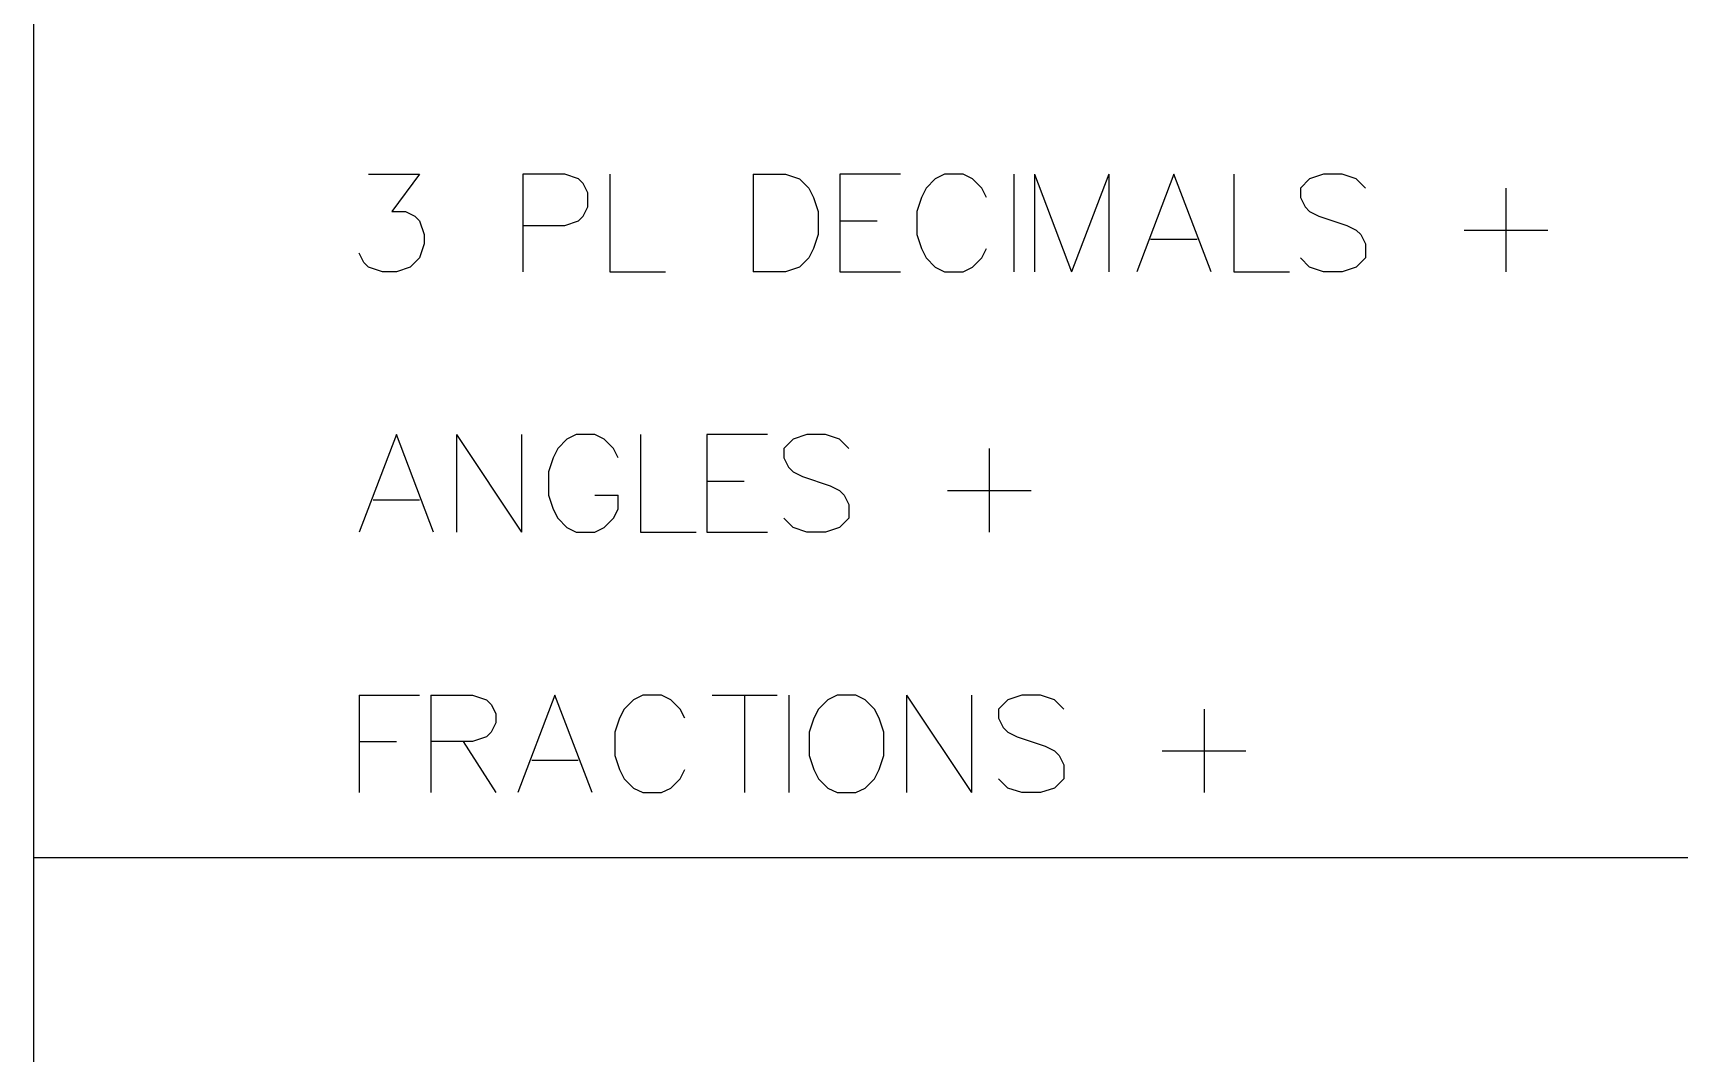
# Model space of a CAD drawing. Header units: millimetres. Extents: x 0 to 559, y 0 to 433.
# Drawn here: x 290.03 to 322.14, y 42.87 to 62.78 of the extents above; entities that cross this region are included whole.
import ezdxf

# ---------------------------------------------------------------- set-up
doc = ezdxf.new("R2010")
doc.units = ezdxf.units.MM
doc.layers.add('KeepOutLayer', color=6, linetype='Continuous')

msp = doc.modelspace()

# ---------------------------------------------------------------- linework, layer by layer
at = {"layer": 'KeepOutLayer'}
for p, q in [((296.574, 60.02), (297.571, 60.02)), ((296.574, 60.02), (297.571, 60.02)), ((297.571, 60.02), (297.027, 59.294)), ((297.571, 60.02), (297.027, 59.294)), ((300.401, 60.02), (299.585, 60.02)), ((299.585, 60.02), (299.585, 58.115)), ((300.401, 60.02), (299.585, 60.02)), ((299.585, 60.02), (299.585, 58.115)), ((300.673, 59.929), (300.401, 60.02)), ((300.673, 59.929), (300.401, 60.02)), ((300.764, 59.838), (300.673, 59.929)), ((300.764, 59.838), (300.673, 59.929)), ((300.855, 59.657), (300.764, 59.838)), ((300.855, 59.657), (300.764, 59.838)), ((301.281, 60.02), (301.281, 58.115)), ((301.281, 60.02), (301.281, 58.115)), ((304.074, 60.02), (304.074, 58.115)), ((304.074, 60.02), (304.709, 60.02)), ((304.074, 60.02), (304.074, 58.115)), ((304.074, 60.02), (304.709, 60.02)), ((304.709, 60.02), (304.981, 59.929)), ((304.709, 60.02), (304.981, 59.929)), ((304.981, 59.929), (305.163, 59.747)), ((304.981, 59.929), (305.163, 59.747)), ((305.163, 59.747), (305.253, 59.566)), ((305.163, 59.747), (305.253, 59.566)), ((306.949, 60.02), (305.77, 60.02)), ((305.77, 60.02), (305.77, 58.115)), ((306.949, 60.02), (305.77, 60.02)), ((305.77, 60.02), (305.77, 58.115)), ((307.448, 59.747), (307.357, 59.566)), ((307.448, 59.747), (307.357, 59.566)), ((307.629, 59.929), (307.448, 59.747)), ((307.629, 59.929), (307.448, 59.747)), ((307.811, 60.02), (307.629, 59.929)), ((307.811, 60.02), (307.629, 59.929)), ((308.174, 60.02), (307.811, 60.02)), ((308.174, 60.02), (307.811, 60.02)), ((308.355, 59.929), (308.174, 60.02)), ((308.355, 59.929), (308.174, 60.02)), ((308.536, 59.747), (308.355, 59.929)), ((308.536, 59.747), (308.355, 59.929)), ((308.627, 59.566), (308.536, 59.747)), ((308.627, 59.566), (308.536, 59.747)), ((309.162, 60.02), (309.162, 58.115)), ((309.162, 60.02), (309.162, 58.115)), ((309.561, 60.02), (309.561, 58.115)), ((309.561, 60.02), (310.287, 58.115)), ((309.561, 60.02), (309.561, 58.115)), ((309.561, 60.02), (310.287, 58.115)), ((311.012, 60.02), (310.287, 58.115)), ((311.012, 60.02), (310.287, 58.115)), ((311.012, 60.02), (311.012, 58.115)), ((311.012, 60.02), (311.012, 58.115)), ((312.282, 60.02), (311.557, 58.115)), ((312.282, 60.02), (311.557, 58.115)), ((313.008, 58.115), (312.282, 60.02)), ((313.008, 58.115), (312.282, 60.02)), ((313.452, 60.02), (313.452, 58.115)), ((313.452, 60.02), (313.452, 58.115)), ((314.93, 59.929), (314.749, 59.747)), ((314.93, 59.929), (314.749, 59.747)), ((314.749, 59.747), (314.749, 59.566)), ((314.749, 59.747), (314.749, 59.566)), ((315.202, 60.02), (314.93, 59.929)), ((315.202, 60.02), (314.93, 59.929)), ((315.565, 60.02), (315.202, 60.02)), ((315.565, 60.02), (315.202, 60.02)), ((315.837, 59.929), (315.565, 60.02)), ((315.837, 59.929), (315.565, 60.02)), ((316.019, 59.747), (315.837, 59.929)), ((316.019, 59.747), (315.837, 59.929)), ((318.758, 59.747), (318.758, 58.115)), ((318.758, 59.747), (318.758, 58.115)), ((300.855, 59.385), (300.855, 59.657)), ((300.855, 59.385), (300.855, 59.657)), ((305.253, 59.566), (305.344, 59.294)), ((305.253, 59.566), (305.344, 59.294)), ((307.357, 59.566), (307.267, 59.294)), ((307.357, 59.566), (307.267, 59.294)), ((314.749, 59.566), (314.84, 59.385)), ((314.749, 59.566), (314.84, 59.385)), ((297.027, 59.294), (297.299, 59.294)), ((297.027, 59.294), (297.299, 59.294)), ((297.299, 59.294), (297.481, 59.203)), ((297.299, 59.294), (297.481, 59.203)), ((297.481, 59.203), (297.571, 59.113)), ((297.481, 59.203), (297.571, 59.113)), ((297.571, 59.113), (297.662, 58.841)), ((297.571, 59.113), (297.662, 58.841)), ((300.401, 59.022), (300.673, 59.113)), ((300.401, 59.022), (300.673, 59.113)), ((300.673, 59.113), (300.764, 59.203)), ((300.673, 59.113), (300.764, 59.203)), ((300.764, 59.203), (300.855, 59.385)), ((300.764, 59.203), (300.855, 59.385)), ((305.344, 59.294), (305.344, 58.841)), ((305.344, 59.294), (305.344, 58.841)), ((305.77, 59.113), (306.496, 59.113)), ((305.77, 59.113), (306.496, 59.113)), ((307.267, 59.294), (307.267, 58.841)), ((307.267, 59.294), (307.267, 58.841)), ((314.84, 59.385), (314.93, 59.294)), ((314.84, 59.385), (314.93, 59.294)), ((314.93, 59.294), (315.112, 59.203)), ((314.93, 59.294), (315.112, 59.203)), ((315.112, 59.203), (315.656, 59.022)), ((315.112, 59.203), (315.656, 59.022)), ((297.662, 58.841), (297.662, 58.659)), ((297.662, 58.841), (297.662, 58.659)), ((299.585, 59.022), (300.401, 59.022)), ((299.585, 59.022), (300.401, 59.022)), ((305.344, 58.841), (305.253, 58.568)), ((305.344, 58.841), (305.253, 58.568)), ((307.267, 58.841), (307.357, 58.568)), ((307.267, 58.841), (307.357, 58.568)), ((315.656, 59.022), (315.837, 58.931)), ((315.656, 59.022), (315.837, 58.931)), ((315.837, 58.931), (315.928, 58.841)), ((315.837, 58.931), (315.928, 58.841)), ((315.928, 58.841), (316.019, 58.659)), ((315.928, 58.841), (316.019, 58.659)), ((317.941, 58.931), (319.574, 58.931)), ((317.941, 58.931), (319.574, 58.931)), ((296.483, 58.296), (296.392, 58.478)), ((296.483, 58.296), (296.392, 58.478)), ((297.662, 58.659), (297.571, 58.387)), ((297.662, 58.659), (297.571, 58.387)), ((305.253, 58.568), (305.163, 58.387)), ((305.253, 58.568), (305.163, 58.387)), ((307.357, 58.568), (307.448, 58.387)), ((307.357, 58.568), (307.448, 58.387)), ((308.536, 58.387), (308.627, 58.568)), ((308.536, 58.387), (308.627, 58.568)), ((311.829, 58.75), (312.736, 58.75)), ((311.829, 58.75), (312.736, 58.75)), ((316.019, 58.659), (316.019, 58.387)), ((316.019, 58.659), (316.019, 58.387)), ((296.574, 58.206), (296.483, 58.296)), ((296.574, 58.206), (296.483, 58.296)), ((296.846, 58.115), (296.574, 58.206)), ((296.846, 58.115), (296.574, 58.206)), ((297.118, 58.115), (296.846, 58.115)), ((297.118, 58.115), (296.846, 58.115)), ((297.39, 58.206), (297.118, 58.115)), ((297.39, 58.206), (297.118, 58.115)), ((297.571, 58.387), (297.39, 58.206)), ((297.571, 58.387), (297.39, 58.206)), ((301.281, 58.115), (302.369, 58.115)), ((301.281, 58.115), (302.369, 58.115)), ((304.709, 58.115), (304.074, 58.115)), ((304.709, 58.115), (304.074, 58.115)), ((304.981, 58.206), (304.709, 58.115)), ((304.981, 58.206), (304.709, 58.115)), ((305.163, 58.387), (304.981, 58.206)), ((305.163, 58.387), (304.981, 58.206)), ((305.77, 58.115), (306.949, 58.115)), ((305.77, 58.115), (306.949, 58.115)), ((307.448, 58.387), (307.629, 58.206)), ((307.448, 58.387), (307.629, 58.206)), ((307.629, 58.206), (307.811, 58.115)), ((307.629, 58.206), (307.811, 58.115)), ((307.811, 58.115), (308.174, 58.115)), ((307.811, 58.115), (308.174, 58.115)), ((308.174, 58.115), (308.355, 58.206)), ((308.174, 58.115), (308.355, 58.206)), ((308.355, 58.206), (308.536, 58.387)), ((308.355, 58.206), (308.536, 58.387)), ((313.452, 58.115), (314.54, 58.115)), ((313.452, 58.115), (314.54, 58.115)), ((314.93, 58.206), (314.749, 58.387)), ((314.93, 58.206), (314.749, 58.387)), ((315.202, 58.115), (314.93, 58.206)), ((315.202, 58.115), (314.93, 58.206)), ((315.565, 58.115), (315.202, 58.115)), ((315.565, 58.115), (315.202, 58.115)), ((315.837, 58.206), (315.565, 58.115)), ((315.837, 58.206), (315.565, 58.115)), ((316.019, 58.387), (315.837, 58.206)), ((316.019, 58.387), (315.837, 58.206)), ((297.118, 54.94), (296.392, 53.035)), ((297.118, 54.94), (296.392, 53.035)), ((297.843, 53.035), (297.118, 54.94)), ((297.843, 53.035), (297.118, 54.94)), ((298.288, 54.94), (298.288, 53.035)), ((298.288, 54.94), (299.558, 53.035)), ((298.288, 54.94), (298.288, 53.035)), ((298.288, 54.94), (299.558, 53.035)), ((299.558, 54.94), (299.558, 53.035)), ((299.558, 54.94), (299.558, 53.035)), ((300.628, 54.94), (300.446, 54.849)), ((300.628, 54.94), (300.446, 54.849)), ((300.991, 54.94), (300.628, 54.94)), ((300.991, 54.94), (300.628, 54.94)), ((301.172, 54.849), (300.991, 54.94)), ((301.172, 54.849), (300.991, 54.94)), ((301.879, 54.94), (301.879, 53.035)), ((301.879, 54.94), (301.879, 53.035)), ((304.355, 54.94), (303.176, 54.94)), ((303.176, 54.94), (303.176, 53.035)), ((304.355, 54.94), (303.176, 54.94)), ((303.176, 54.94), (303.176, 53.035)), ((305.126, 54.94), (304.854, 54.849)), ((305.126, 54.94), (304.854, 54.849)), ((305.489, 54.94), (305.126, 54.94)), ((305.489, 54.94), (305.126, 54.94)), ((305.761, 54.849), (305.489, 54.94)), ((305.761, 54.849), (305.489, 54.94)), ((300.265, 54.667), (300.174, 54.486)), ((300.265, 54.667), (300.174, 54.486)), ((300.446, 54.849), (300.265, 54.667)), ((300.446, 54.849), (300.265, 54.667)), ((301.353, 54.667), (301.172, 54.849)), ((301.353, 54.667), (301.172, 54.849)), ((301.444, 54.486), (301.353, 54.667)), ((301.444, 54.486), (301.353, 54.667)), ((304.854, 54.849), (304.673, 54.667)), ((304.854, 54.849), (304.673, 54.667)), ((304.673, 54.667), (304.673, 54.486)), ((304.673, 54.667), (304.673, 54.486)), ((305.943, 54.667), (305.761, 54.849)), ((305.943, 54.667), (305.761, 54.849)), ((308.681, 54.667), (308.681, 53.035)), ((308.681, 54.667), (308.681, 53.035)), ((300.174, 54.486), (300.084, 54.214)), ((300.174, 54.486), (300.084, 54.214)), ((304.673, 54.486), (304.763, 54.305)), ((304.673, 54.486), (304.763, 54.305)), ((304.763, 54.305), (304.854, 54.214)), ((304.763, 54.305), (304.854, 54.214)), ((300.084, 54.214), (300.084, 53.761)), ((300.084, 54.214), (300.084, 53.761)), ((303.176, 54.033), (303.902, 54.033)), ((303.176, 54.033), (303.902, 54.033)), ((304.854, 54.214), (305.036, 54.123)), ((304.854, 54.214), (305.036, 54.123)), ((305.036, 54.123), (305.58, 53.942)), ((305.036, 54.123), (305.58, 53.942)), ((305.58, 53.942), (305.761, 53.851)), ((305.58, 53.942), (305.761, 53.851)), ((296.664, 53.67), (297.571, 53.67)), ((296.664, 53.67), (297.571, 53.67)), ((300.084, 53.761), (300.174, 53.488)), ((300.084, 53.761), (300.174, 53.488)), ((300.991, 53.761), (301.444, 53.761)), ((300.991, 53.761), (301.444, 53.761)), ((301.444, 53.488), (301.444, 53.761)), ((301.444, 53.488), (301.444, 53.761)), ((305.761, 53.851), (305.852, 53.761)), ((305.761, 53.851), (305.852, 53.761)), ((305.852, 53.761), (305.943, 53.579)), ((305.852, 53.761), (305.943, 53.579)), ((307.865, 53.851), (309.498, 53.851)), ((307.865, 53.851), (309.498, 53.851)), ((300.174, 53.488), (300.265, 53.307)), ((300.174, 53.488), (300.265, 53.307)), ((300.265, 53.307), (300.446, 53.126)), ((300.265, 53.307), (300.446, 53.126)), ((301.172, 53.126), (301.353, 53.307)), ((301.172, 53.126), (301.353, 53.307)), ((301.353, 53.307), (301.444, 53.488)), ((301.353, 53.307), (301.444, 53.488)), ((304.854, 53.126), (304.673, 53.307)), ((304.854, 53.126), (304.673, 53.307)), ((305.943, 53.307), (305.761, 53.126)), ((305.943, 53.307), (305.761, 53.126)), ((305.943, 53.579), (305.943, 53.307)), ((305.943, 53.579), (305.943, 53.307)), ((300.446, 53.126), (300.628, 53.035)), ((300.446, 53.126), (300.628, 53.035)), ((300.628, 53.035), (300.991, 53.035)), ((300.628, 53.035), (300.991, 53.035)), ((300.991, 53.035), (301.172, 53.126)), ((300.991, 53.035), (301.172, 53.126)), ((301.879, 53.035), (302.968, 53.035)), ((301.879, 53.035), (302.968, 53.035)), ((303.176, 53.035), (304.355, 53.035)), ((303.176, 53.035), (304.355, 53.035)), ((305.126, 53.035), (304.854, 53.126)), ((305.126, 53.035), (304.854, 53.126)), ((305.489, 53.035), (305.126, 53.035)), ((305.489, 53.035), (305.126, 53.035)), ((305.761, 53.126), (305.489, 53.035)), ((305.761, 53.126), (305.489, 53.035)), ((296.392, 49.86), (296.392, 47.955)), ((296.392, 49.86), (297.571, 49.86)), ((296.392, 49.86), (296.392, 47.955)), ((296.392, 49.86), (297.571, 49.86)), ((297.789, 49.86), (297.789, 47.955)), ((297.789, 49.86), (298.605, 49.86)), ((297.789, 49.86), (297.789, 47.955)), ((297.789, 49.86), (298.605, 49.86)), ((298.605, 49.86), (298.877, 49.769)), ((298.605, 49.86), (298.877, 49.769)), ((298.877, 49.769), (298.968, 49.678)), ((298.877, 49.769), (298.968, 49.678)), ((300.211, 49.86), (299.485, 47.955)), ((300.211, 49.86), (299.485, 47.955)), ((300.936, 47.955), (300.211, 49.86)), ((300.936, 47.955), (300.211, 49.86)), ((301.743, 49.769), (301.562, 49.587)), ((301.743, 49.769), (301.562, 49.587)), ((301.925, 49.86), (301.743, 49.769)), ((301.925, 49.86), (301.743, 49.769)), ((302.288, 49.86), (301.925, 49.86)), ((302.288, 49.86), (301.925, 49.86)), ((302.469, 49.769), (302.288, 49.86)), ((302.469, 49.769), (302.288, 49.86)), ((302.65, 49.587), (302.469, 49.769)), ((302.65, 49.587), (302.469, 49.769)), ((303.276, 49.86), (304.546, 49.86)), ((303.276, 49.86), (304.546, 49.86)), ((303.911, 49.86), (303.911, 47.955)), ((303.911, 49.86), (303.911, 47.955)), ((304.773, 49.86), (304.773, 47.955)), ((304.773, 49.86), (304.773, 47.955)), ((305.534, 49.769), (305.353, 49.587)), ((305.534, 49.769), (305.353, 49.587)), ((305.716, 49.86), (305.534, 49.769)), ((305.716, 49.86), (305.534, 49.769)), ((306.079, 49.86), (305.716, 49.86)), ((306.079, 49.86), (305.716, 49.86)), ((306.26, 49.769), (306.079, 49.86)), ((306.26, 49.769), (306.079, 49.86)), ((306.441, 49.587), (306.26, 49.769)), ((306.441, 49.587), (306.26, 49.769)), ((307.067, 49.86), (307.067, 47.955)), ((307.067, 49.86), (308.337, 47.955)), ((307.067, 49.86), (307.067, 47.955)), ((307.067, 49.86), (308.337, 47.955)), ((308.337, 49.86), (308.337, 47.955)), ((308.337, 49.86), (308.337, 47.955)), ((309.044, 49.769), (308.863, 49.587)), ((309.044, 49.769), (308.863, 49.587)), ((309.316, 49.86), (309.044, 49.769)), ((309.316, 49.86), (309.044, 49.769)), ((309.679, 49.86), (309.316, 49.86)), ((309.679, 49.86), (309.316, 49.86)), ((309.951, 49.769), (309.679, 49.86)), ((309.951, 49.769), (309.679, 49.86)), ((310.133, 49.587), (309.951, 49.769)), ((310.133, 49.587), (309.951, 49.769)), ((298.968, 49.678), (299.059, 49.497)), ((298.968, 49.678), (299.059, 49.497)), ((299.059, 49.497), (299.059, 49.315)), ((299.059, 49.497), (299.059, 49.315)), ((301.562, 49.587), (301.471, 49.406)), ((301.562, 49.587), (301.471, 49.406)), ((302.741, 49.406), (302.65, 49.587)), ((302.741, 49.406), (302.65, 49.587)), ((305.353, 49.587), (305.262, 49.406)), ((305.353, 49.587), (305.262, 49.406)), ((306.532, 49.406), (306.441, 49.587)), ((306.532, 49.406), (306.441, 49.587)), ((308.863, 49.587), (308.863, 49.406)), ((308.863, 49.587), (308.863, 49.406)), ((312.872, 49.587), (312.872, 47.955)), ((312.872, 49.587), (312.872, 47.955)), ((298.968, 49.134), (298.877, 49.043)), ((298.968, 49.134), (298.877, 49.043)), ((299.059, 49.315), (298.968, 49.134)), ((299.059, 49.315), (298.968, 49.134)), ((301.471, 49.406), (301.381, 49.134)), ((301.471, 49.406), (301.381, 49.134)), ((301.381, 49.134), (301.381, 48.681)), ((301.381, 49.134), (301.381, 48.681)), ((305.262, 49.406), (305.172, 49.134)), ((305.262, 49.406), (305.172, 49.134)), ((305.172, 49.134), (305.172, 48.681)), ((305.172, 49.134), (305.172, 48.681)), ((306.623, 49.134), (306.532, 49.406)), ((306.623, 49.134), (306.532, 49.406)), ((306.623, 48.681), (306.623, 49.134)), ((306.623, 48.681), (306.623, 49.134)), ((308.863, 49.406), (308.954, 49.225)), ((308.863, 49.406), (308.954, 49.225)), ((308.954, 49.225), (309.044, 49.134)), ((308.954, 49.225), (309.044, 49.134)), ((309.044, 49.134), (309.226, 49.043)), ((309.044, 49.134), (309.226, 49.043)), ((296.392, 48.953), (297.118, 48.953)), ((296.392, 48.953), (297.118, 48.953)), ((298.605, 48.953), (297.789, 48.953)), ((298.605, 48.953), (297.789, 48.953)), ((298.424, 48.953), (299.059, 47.955)), ((298.424, 48.953), (299.059, 47.955)), ((298.877, 49.043), (298.605, 48.953)), ((298.877, 49.043), (298.605, 48.953)), ((309.226, 49.043), (309.77, 48.862)), ((309.226, 49.043), (309.77, 48.862)), ((309.77, 48.862), (309.951, 48.771)), ((309.77, 48.862), (309.951, 48.771)), ((299.757, 48.59), (300.664, 48.59)), ((299.757, 48.59), (300.664, 48.59)), ((301.381, 48.681), (301.471, 48.408)), ((301.381, 48.681), (301.471, 48.408)), ((305.172, 48.681), (305.262, 48.408)), ((305.172, 48.681), (305.262, 48.408)), ((306.532, 48.408), (306.623, 48.681)), ((306.532, 48.408), (306.623, 48.681)), ((309.951, 48.771), (310.042, 48.681)), ((309.951, 48.771), (310.042, 48.681)), ((310.042, 48.681), (310.133, 48.499)), ((310.042, 48.681), (310.133, 48.499)), ((310.133, 48.499), (310.133, 48.227)), ((310.133, 48.499), (310.133, 48.227)), ((312.055, 48.771), (313.688, 48.771)), ((312.055, 48.771), (313.688, 48.771)), ((301.471, 48.408), (301.562, 48.227)), ((301.471, 48.408), (301.562, 48.227)), ((301.562, 48.227), (301.743, 48.046)), ((301.562, 48.227), (301.743, 48.046)), ((302.469, 48.046), (302.65, 48.227)), ((302.469, 48.046), (302.65, 48.227)), ((302.65, 48.227), (302.741, 48.408)), ((302.65, 48.227), (302.741, 48.408)), ((305.262, 48.408), (305.353, 48.227)), ((305.262, 48.408), (305.353, 48.227)), ((305.353, 48.227), (305.534, 48.046)), ((305.353, 48.227), (305.534, 48.046)), ((306.26, 48.046), (306.441, 48.227)), ((306.26, 48.046), (306.441, 48.227)), ((306.441, 48.227), (306.532, 48.408)), ((306.441, 48.227), (306.532, 48.408)), ((309.044, 48.046), (308.863, 48.227)), ((309.044, 48.046), (308.863, 48.227)), ((310.133, 48.227), (309.951, 48.046)), ((310.133, 48.227), (309.951, 48.046)), ((301.743, 48.046), (301.925, 47.955)), ((301.743, 48.046), (301.925, 47.955)), ((301.925, 47.955), (302.288, 47.955)), ((301.925, 47.955), (302.288, 47.955)), ((302.288, 47.955), (302.469, 48.046)), ((302.288, 47.955), (302.469, 48.046)), ((305.534, 48.046), (305.716, 47.955)), ((305.534, 48.046), (305.716, 47.955)), ((305.716, 47.955), (306.079, 47.955)), ((305.716, 47.955), (306.079, 47.955)), ((306.079, 47.955), (306.26, 48.046)), ((306.079, 47.955), (306.26, 48.046)), ((309.316, 47.955), (309.044, 48.046)), ((309.316, 47.955), (309.044, 48.046)), ((309.679, 47.955), (309.316, 47.955)), ((309.679, 47.955), (309.316, 47.955)), ((309.951, 48.046), (309.679, 47.955)), ((309.951, 48.046), (309.679, 47.955))]:
    msp.add_line(p, q, dxfattribs=at)
at = {"layer": 'KeepOutLayer', "const_width": 0.0254}
for points in [[(290.042, 18.745), (290.042, 84.785)], [(290.042, 18.745), (290.042, 84.785)], [(290.042, 46.685), (419.582, 46.685)], [(290.042, 46.685), (419.582, 46.685)]]:
    msp.add_lwpolyline(points, dxfattribs=at)
at = {"layer": 'KeepOutLayer', "const_width": 0.0127}
msp.add_lwpolyline([(290.036, 46.685, 1), (290.049, 46.685, 1)], format="xyb", close=True, dxfattribs=at)
msp.add_lwpolyline([(290.036, 46.685, 1), (290.049, 46.685, 1)], format="xyb", close=True, dxfattribs=at)

doc.saveas('drawing.dxf')
